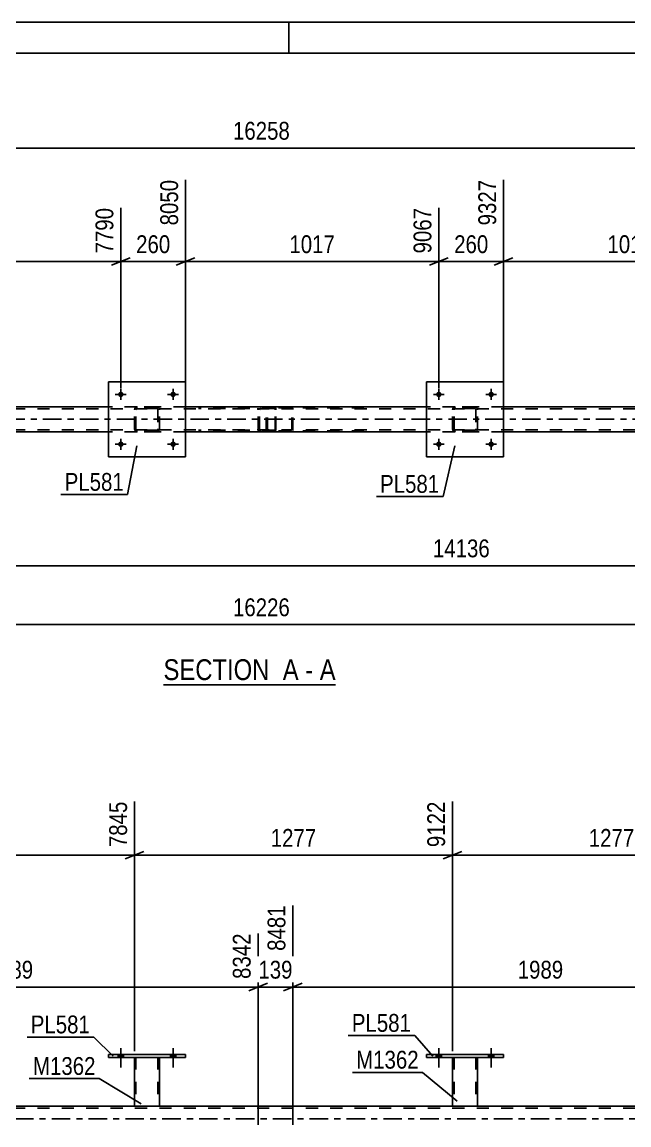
# Model space of a CAD drawing. Header units: millimetres. Extents: x -91 to 750, y -418 to 176.
# Drawn here: x 286.8 to 384.3, y -1 to 176.1 of the extents above; entities that cross this region are included whole.
import ezdxf

# ---------------------------------------------------------------- set-up
doc = ezdxf.new("R2010")
doc.units = ezdxf.units.MM
doc.linetypes.add('DXK_LINE_DOT2', pattern=[3.9198, 1.9599, -1.9599])
doc.linetypes.add('DXK_LINE_DOT3', pattern=[5.9187, 2.979, -0.9799, 0.9799, -0.9799])
doc.styles.add('Arial Narrow', font='ARIALN.TTF', dxfattribs={"height": 0.2})

# ---------------------------------------------------------------- blocks, each defined once
blk = doc.blocks.new('Unknown-814185736-1133')
at = {"color": 5, "linetype": 'Continuous'}
for p, q in [((749.66, 176.05), (-91.34, 176.05)), ((329.66, 171.05), (329.66, 176.05)), ((744.66, 171.05), (-86.34, 171.05))]:
    blk.add_line(p, q, dxfattribs=at)
blk = doc.blocks.new('Unknown-814185736-11 - 2658')
at = {"color": 6, "linetype": 'Continuous'}
blk.add_line((309.53, 69.67), (337.17, 69.67), dxfattribs=at)
at = {"color": 0, "linetype": 'Continuous'}
for points in [[(327.63, 70.42), (327.63, 73.92), (309.53, 73.92), (309.53, 70.42)], [(331.24, 70.42), (331.24, 73.92), (328.68, 73.92), (328.68, 70.42)], [(333.57, 70.42), (333.57, 73.92), (332.29, 73.92), (332.29, 70.42)], [(337.17, 70.42), (337.17, 73.92), (334.62, 73.92), (334.62, 70.42)]]:
    blk.add_wipeout(points, dxfattribs=at)
at = {"color": 7, "linetype": 'Continuous', "style": 'Arial Narrow'}
for s, p in [('SECTION ', (309.53, 70.42)), ('A', (328.68, 70.42)), ('A', (334.62, 70.42)), ('-', (332.29, 70.42))]:
    blk.add_text(s, height=3.34, dxfattribs=at).set_placement(p)
blk = doc.blocks.new('Part-814185736-2726 - 2658')
at = {"color": 2, "linetype": 'Continuous'}
for p, q in [((313.07, 118.28), (300.67, 118.28)), ((300.67, 118.28), (300.67, 106.28)), ((313.07, 106.28), (313.07, 118.28)), ((300.67, 106.28), (313.07, 106.28))]:
    blk.add_line(p, q, dxfattribs=at)
blk = doc.blocks.new('Bolt-814185736-2663 - 2658')
at = {"linetype": 'Continuous'}
for points in [[(303.11, 108.28, -1), (302.23, 108.28, -1)], [(311.51, 108.28, -1), (310.63, 108.28, -1)]]:
    blk.add_hatch(color=1, dxfattribs=at).paths.add_polyline_path(points)
at = {"color": 1, "linetype": 'Continuous'}
for p, q in [((301.79, 108.28), (303.55, 108.28)), ((302.67, 109.16), (302.67, 107.4)), ((310.19, 108.28), (311.95, 108.28)), ((311.07, 109.16), (311.07, 107.4))]:
    blk.add_line(p, q, dxfattribs=at)
blk = doc.blocks.new('Part-814185736-2808 - 2658')
at = {"color": 2, "linetype": 'Continuous'}
for p, q in [((364.15, 118.28), (351.75, 118.28)), ((351.75, 118.28), (351.75, 106.28)), ((364.15, 106.28), (364.15, 118.28)), ((351.75, 106.28), (364.15, 106.28))]:
    blk.add_line(p, q, dxfattribs=at)
blk = doc.blocks.new('Bolt-814185736-2664 - 2658')
at = {"linetype": 'Continuous'}
for points in [[(303.11, 116.28, -1), (302.23, 116.28, -1)], [(311.51, 116.28, -1), (310.63, 116.28, -1)]]:
    blk.add_hatch(color=1, dxfattribs=at).paths.add_polyline_path(points)
at = {"color": 1, "linetype": 'Continuous'}
for p, q in [((302.67, 117.16), (302.67, 115.4)), ((311.07, 117.16), (311.07, 115.4)), ((301.79, 116.28), (303.55, 116.28)), ((310.19, 116.28), (311.95, 116.28))]:
    blk.add_line(p, q, dxfattribs=at)
blk = doc.blocks.new('Part-814185736-2864 - 2658')
at = {"color": 7, "linetype": 'DXK_LINE_DOT2'}
for p, q in [((326.07, 114.09), (326.04, 113.96)), ((326.04, 110.6), (326.04, 113.96)), ((326.21, 113.96), (326.22, 114.03)), ((326.21, 110.6), (326.21, 113.96)), ((326.22, 114.03), (326.26, 114.08)), ((326.38, 114.28), (326.25, 114.26)), ((326.26, 114.08), (326.29, 114.1)), ((326.29, 114.1), (326.32, 114.11)), ((326.32, 114.11), (326.38, 114.12)), ((341.71, 114.28), (326.38, 114.28)), ((341.71, 114.12), (326.38, 114.12)), ((330.09, 114.26), (329.96, 114.28)), ((329.96, 114.12), (330.02, 114.11)), ((330.02, 114.11), (330.08, 114.08)), ((330.08, 114.08), (330.11, 114.03)), ((330.11, 114.03), (330.13, 113.96)), ((330.13, 110.6), (330.13, 113.96)), ((330.3, 113.96), (330.27, 114.09)), ((330.3, 110.6), (330.3, 113.96)), ((326.04, 110.6), (326.07, 110.48)), ((326.22, 110.54), (326.21, 110.6)), ((326.26, 110.49), (326.22, 110.54)), ((326.25, 110.31), (326.38, 110.28)), ((326.32, 110.46), (326.26, 110.49)), ((326.38, 110.44), (326.32, 110.46)), ((341.71, 110.44), (326.38, 110.44)), ((341.71, 110.28), (326.38, 110.28)), ((329.96, 110.44), (330.02, 110.46)), ((329.96, 110.28), (330.09, 110.31)), ((330.02, 110.46), (330.05, 110.47)), ((330.05, 110.47), (330.08, 110.49)), ((330.11, 110.54), (330.08, 110.49)), ((330.13, 110.6), (330.11, 110.54)), ((330.27, 110.48), (330.3, 110.6))]:
    blk.add_line(p, q, dxfattribs=at)
for centre, start, end in [((329.97, 113.95), 24.32, 69.2417), ((326.37, 110.62), 204.32, 249.2417)]:
    blk.add_arc(centre, 0.331, start, end, dxfattribs=at)
blk = doc.blocks.new('Bolt-814185736-2687 - 2658')
at = {"linetype": 'Continuous'}
for points in [[(354.19, 108.28, -1), (353.31, 108.28, -1)], [(362.59, 108.28, -1), (361.71, 108.28, -1)]]:
    blk.add_hatch(color=1, dxfattribs=at).paths.add_polyline_path(points)
at = {"color": 1, "linetype": 'Continuous'}
for p, q in [((352.87, 108.28), (354.63, 108.28)), ((353.75, 109.16), (353.75, 107.4)), ((361.27, 108.28), (363.03, 108.28)), ((362.15, 109.16), (362.15, 107.4))]:
    blk.add_line(p, q, dxfattribs=at)
blk = doc.blocks.new('Bolt-814185736-2688 - 2658')
at = {"linetype": 'Continuous'}
for points in [[(354.19, 116.28, -1), (353.31, 116.28, -1)], [(362.59, 116.28, -1), (361.71, 116.28, -1)]]:
    blk.add_hatch(color=1, dxfattribs=at).paths.add_polyline_path(points)
at = {"color": 1, "linetype": 'Continuous'}
for p, q in [((353.75, 117.16), (353.75, 115.4)), ((362.15, 117.16), (362.15, 115.4)), ((352.87, 116.28), (354.63, 116.28)), ((361.27, 116.28), (363.03, 116.28))]:
    blk.add_line(p, q, dxfattribs=at)
blk = doc.blocks.new('Part-814185736-2721 - 2658')
at = {"color": 7, "linetype": 'DXK_LINE_DOT2'}
for p, q in [((304.87, 113.8), (304.9, 113.99)), ((304.9, 113.99), (304.87, 113.8)), ((304.87, 110.76), (304.87, 113.8)), ((305.11, 113.8), (305.13, 113.89)), ((305.11, 110.76), (305.11, 113.8)), ((305.13, 113.89), (305.18, 113.97)), ((305.16, 114.25), (305.35, 114.28)), ((305.35, 114.28), (305.16, 114.25)), ((305.18, 113.97), (305.26, 114.02)), ((305.26, 114.02), (305.35, 114.04)), ((308.39, 114.28), (305.35, 114.28)), ((308.39, 114.04), (305.35, 114.04)), ((308.39, 114.28), (308.57, 114.25)), ((308.57, 114.25), (308.39, 114.28)), ((308.39, 114.04), (308.48, 114.02)), ((308.48, 114.02), (308.56, 113.97)), ((308.56, 113.97), (308.61, 113.89)), ((308.61, 113.89), (308.63, 113.8)), ((308.63, 113.8), (308.63, 110.76)), ((308.83, 113.99), (308.87, 113.8)), ((308.87, 113.8), (308.83, 113.99)), ((308.87, 110.76), (308.87, 113.8)), ((304.9, 110.58), (304.87, 110.76)), ((304.87, 110.76), (304.9, 110.58)), ((305.13, 110.67), (305.11, 110.76)), ((305.18, 110.59), (305.13, 110.67)), ((305.35, 110.28), (305.16, 110.32)), ((305.16, 110.32), (305.35, 110.28)), ((305.26, 110.54), (305.18, 110.59)), ((305.35, 110.52), (305.26, 110.54)), ((308.39, 110.52), (305.35, 110.52)), ((308.39, 110.28), (305.35, 110.28)), ((308.48, 110.54), (308.39, 110.52)), ((308.57, 110.32), (308.39, 110.28)), ((308.39, 110.28), (308.57, 110.32)), ((308.56, 110.59), (308.48, 110.54)), ((308.61, 110.67), (308.56, 110.59)), ((308.63, 110.76), (308.61, 110.67)), ((308.87, 110.76), (308.83, 110.58)), ((308.83, 110.58), (308.87, 110.76))]:
    blk.add_line(p, q, dxfattribs=at)
at = {"color": 7, "linetype": 'DXK_LINE_DOT3'}
blk.add_line((306.87, 112.28), (306.87, 112.28), dxfattribs=at)
at = {"color": 7, "linetype": 'DXK_LINE_DOT2'}
for centre, start, end in [((305.35, 113.8), 112.5, 157.5), ((305.35, 113.8), 112.5, 157.5), ((308.39, 113.8), 22.5, 67.5), ((308.39, 113.8), 22.5, 67.5), ((305.35, 110.76), 202.5, 247.5), ((305.35, 110.76), 202.5, 247.5), ((308.39, 110.76), 292.5, 337.5), ((308.39, 110.76), 292.5, 337.5)]:
    blk.add_arc(centre, 0.48, start, end, dxfattribs=at)
blk = doc.blocks.new('Part-814185736-2803 - 2658')
at = {"color": 7, "linetype": 'DXK_LINE_DOT2'}
for p, q in [((355.95, 113.8), (355.99, 113.99)), ((355.99, 113.99), (355.95, 113.8)), ((355.95, 110.76), (355.95, 113.8)), ((356.19, 113.8), (356.21, 113.89)), ((356.19, 110.76), (356.19, 113.8)), ((356.21, 113.89), (356.26, 113.97)), ((356.24, 114.25), (356.43, 114.28)), ((356.43, 114.28), (356.24, 114.25)), ((356.26, 113.97), (356.34, 114.02)), ((356.34, 114.02), (356.43, 114.04)), ((359.47, 114.28), (356.43, 114.28)), ((359.47, 114.04), (356.43, 114.04)), ((359.47, 114.28), (359.65, 114.25)), ((359.65, 114.25), (359.47, 114.28)), ((359.47, 114.04), (359.56, 114.02)), ((359.56, 114.02), (359.64, 113.97)), ((359.64, 113.97), (359.69, 113.89)), ((359.69, 113.89), (359.71, 113.8)), ((359.71, 113.8), (359.71, 110.76)), ((359.91, 113.99), (359.95, 113.8)), ((359.95, 113.8), (359.91, 113.99)), ((359.95, 110.76), (359.95, 113.8)), ((355.99, 110.58), (355.95, 110.76)), ((355.95, 110.76), (355.99, 110.58)), ((356.21, 110.67), (356.19, 110.76)), ((356.26, 110.59), (356.21, 110.67)), ((356.43, 110.28), (356.24, 110.32)), ((356.24, 110.32), (356.43, 110.28)), ((356.34, 110.54), (356.26, 110.59)), ((356.43, 110.52), (356.34, 110.54)), ((359.47, 110.52), (356.43, 110.52)), ((359.47, 110.28), (356.43, 110.28)), ((359.56, 110.54), (359.47, 110.52)), ((359.65, 110.32), (359.47, 110.28)), ((359.47, 110.28), (359.65, 110.32)), ((359.64, 110.59), (359.56, 110.54)), ((359.69, 110.67), (359.64, 110.59)), ((359.71, 110.76), (359.69, 110.67)), ((359.95, 110.76), (359.91, 110.58)), ((359.91, 110.58), (359.95, 110.76))]:
    blk.add_line(p, q, dxfattribs=at)
at = {"color": 7, "linetype": 'DXK_LINE_DOT3'}
blk.add_line((357.95, 112.28), (357.95, 112.28), dxfattribs=at)
at = {"color": 7, "linetype": 'DXK_LINE_DOT2'}
for centre, start, end in [((356.43, 113.8), 112.5, 157.5), ((356.43, 113.8), 112.5, 157.5), ((359.47, 113.8), 22.5, 67.5), ((359.47, 113.8), 22.5, 67.5), ((356.43, 110.76), 202.5, 247.5), ((356.43, 110.76), 202.5, 247.5), ((359.47, 110.76), 292.5, 337.5), ((359.47, 110.76), 292.5, 337.5)]:
    blk.add_arc(centre, 0.48, start, end, dxfattribs=at)
blk = doc.blocks.new('Part-814185736-2781 - 2658')
at = {"color": 7, "linetype": 'DXK_LINE_DOT2'}
for p, q in [((640.09, 113.96), (35.67, 113.96)), ((313.07, 114.28), (300.67, 114.28)), ((364.15, 114.28), (351.75, 114.28)), ((640.09, 110.6), (35.67, 110.6)), ((313.07, 110.28), (300.67, 110.28)), ((364.15, 110.28), (351.75, 110.28))]:
    blk.add_line(p, q, dxfattribs=at)
at = {"color": 2, "linetype": 'Continuous'}
for p, q in [((300.67, 114.28), (261.99, 114.28)), ((351.75, 114.28), (313.07, 114.28)), ((402.83, 114.28), (364.15, 114.28)), ((300.67, 110.28), (261.99, 110.28)), ((351.75, 110.28), (313.07, 110.28)), ((402.83, 110.28), (364.15, 110.28))]:
    blk.add_line(p, q, dxfattribs=at)
at = {"color": 7, "linetype": 'DXK_LINE_DOT3'}
blk.add_line((35.67, 112.28), (640.09, 112.28), dxfattribs=at)
blk = doc.blocks.new('Part-814185736-2961 - 2658')
at = {"color": 7, "linetype": 'DXK_LINE_DOT2'}
for p, q in [((327.32, 114.28), (315.16, 114.28)), ((327.32, 114.04), (315.16, 114.04)), ((324.74, 113.89), (324.72, 113.8)), ((324.72, 110.76), (324.72, 113.8)), ((324.76, 113.99), (324.74, 113.89)), ((324.97, 113.8), (324.99, 113.9)), ((324.97, 110.76), (324.97, 113.8)), ((324.99, 113.9), (325.05, 113.97)), ((325.23, 114.28), (325.03, 114.25)), ((325.05, 113.97), (325.13, 114.03)), ((325.13, 114.03), (325.23, 114.04)), ((326.04, 114.28), (326.04, 114.04)), ((327.42, 114.25), (327.32, 114.28)), ((327.32, 114.04), (327.37, 114.03)), ((327.37, 114.03), (327.41, 113.97)), ((327.41, 113.97), (327.44, 113.9)), ((327.51, 114.14), (327.42, 114.25)), ((327.44, 113.9), (327.45, 113.8)), ((327.45, 110.76), (327.45, 113.8)), ((327.57, 113.99), (327.51, 114.14)), ((327.59, 113.8), (327.57, 113.99)), ((327.59, 110.76), (327.59, 113.8)), ((327.32, 110.52), (315.16, 110.52)), ((327.32, 110.28), (315.16, 110.28)), ((324.72, 110.76), (324.74, 110.68)), ((324.74, 110.68), (324.76, 110.58)), ((324.99, 110.7), (324.97, 110.76)), ((324.99, 110.67), (324.99, 110.7)), ((325.05, 110.59), (324.99, 110.67)), ((325.03, 110.32), (325.23, 110.28)), ((325.13, 110.54), (325.05, 110.59)), ((325.23, 110.52), (325.13, 110.54)), ((326.04, 110.28), (326.04, 110.52)), ((327.37, 110.54), (327.32, 110.52)), ((327.32, 110.28), (327.42, 110.32)), ((327.41, 110.59), (327.37, 110.54)), ((327.41, 110.59), (327.43, 110.63)), ((327.42, 110.32), (327.51, 110.42)), ((327.43, 110.63), (327.44, 110.67)), ((327.44, 110.67), (327.45, 110.76)), ((327.51, 110.42), (327.52, 110.46)), ((327.52, 110.46), (327.57, 110.58)), ((327.57, 110.58), (327.59, 110.76))]:
    blk.add_line(p, q, dxfattribs=at)
blk.add_arc((325.21, 110.78), 0.492, 203.8494, 248.8059, dxfattribs=at)
blk = doc.blocks.new('Bolt-814185736-4129 - 3674')
at = {"linetype": 'Continuous'}
for points in [[(353.31, 9.84), (354.19, 9.84), (354.19, 10.32), (353.31, 10.32)], [(361.71, 9.84), (362.59, 9.84), (362.59, 10.32), (361.71, 10.32)]]:
    blk.add_hatch(color=1, dxfattribs=at).paths.add_polyline_path(points)
at = {"color": 1, "linetype": 'Continuous'}
for p, q in [((353.75, 11.32), (353.75, 8.2)), ((362.15, 11.32), (362.15, 8.2)), ((353.31, 10.32), (353.31, 9.84)), ((354.19, 10.32), (354.19, 9.84)), ((361.71, 10.32), (361.71, 9.84)), ((362.59, 10.32), (362.59, 9.84))]:
    blk.add_line(p, q, dxfattribs=at)
blk = doc.blocks.new('Bolt-814185736-4140 - 3674')
at = {"linetype": 'Continuous'}
for points in [[(302.23, 9.84), (303.11, 9.84), (303.11, 10.32), (302.23, 10.32)], [(310.63, 9.84), (311.51, 9.84), (311.51, 10.32), (310.63, 10.32)]]:
    blk.add_hatch(color=1, dxfattribs=at).paths.add_polyline_path(points)
at = {"color": 1, "linetype": 'Continuous'}
for p, q in [((302.67, 11.32), (302.67, 8.2)), ((311.07, 11.32), (311.07, 8.2)), ((302.23, 10.32), (302.23, 9.84)), ((303.11, 10.32), (303.11, 9.84)), ((310.63, 10.32), (310.63, 9.84)), ((311.51, 10.32), (311.51, 9.84))]:
    blk.add_line(p, q, dxfattribs=at)
blk = doc.blocks.new('Part-814185736-3885 - 3674')
at = {"color": 2, "linetype": 'Continuous'}
for p, q in [((304.87, 2), (257.79, 2)), ((355.95, 2), (308.87, 2)), ((407.03, 2), (359.95, 2))]:
    blk.add_line(p, q, dxfattribs=at)
at = {"color": 7, "linetype": 'DXK_LINE_DOT2'}
for p, q in [((308.87, 2), (304.87, 2)), ((359.95, 2), (355.95, 2)), ((640.09, 1.68), (25.23, 1.68))]:
    blk.add_line(p, q, dxfattribs=at)
at = {"color": 7, "linetype": 'DXK_LINE_DOT3'}
blk.add_line((25.23, 0), (640.09, 0), dxfattribs=at)
blk = doc.blocks.new('Part-814185736-3997 - 3674')
at = {"color": 2, "linetype": 'Continuous'}
for p, q in [((355.95, 9.84), (355.95, 2)), ((359.95, 9.84), (359.95, 2)), ((355.95, 2), (359.95, 2))]:
    blk.add_line(p, q, dxfattribs=at)
at = {"color": 7, "linetype": 'DXK_LINE_DOT2'}
for p, q in [((355.95, 9.84), (359.95, 9.84)), ((355.95, 9.84), (355.95, 9.84)), ((355.95, 9.84), (355.95, 9.84)), ((356.19, 9.84), (356.19, 2)), ((359.71, 9.84), (359.71, 2)), ((359.95, 9.84), (359.95, 9.84)), ((359.95, 9.84), (359.95, 9.84)), ((359.65, 2), (359.69, 2)), ((359.65, 2), (359.69, 2)), ((359.69, 2), (359.71, 2)), ((359.69, 2), (359.71, 2))]:
    blk.add_line(p, q, dxfattribs=at)
blk = doc.blocks.new('Part-814185736-4002 - 3674')
at = {"color": 2, "linetype": 'Continuous'}
for p, q in [((351.75, 10.32), (351.75, 9.84)), ((364.15, 10.32), (351.75, 10.32)), ((351.75, 9.84), (364.15, 9.84)), ((364.15, 9.84), (364.15, 10.32))]:
    blk.add_line(p, q, dxfattribs=at)
blk = doc.blocks.new('Part-814185736-4072 - 3674')
at = {"color": 2, "linetype": 'Continuous'}
for p, q in [((304.87, 9.84), (304.87, 2)), ((308.87, 9.84), (308.87, 2)), ((304.87, 2), (308.87, 2))]:
    blk.add_line(p, q, dxfattribs=at)
at = {"color": 7, "linetype": 'DXK_LINE_DOT2'}
for p, q in [((304.87, 9.84), (308.87, 9.84)), ((304.87, 9.84), (304.87, 9.84)), ((304.87, 9.84), (304.87, 9.84)), ((305.11, 9.84), (305.11, 2)), ((308.63, 9.84), (308.63, 2)), ((308.87, 9.84), (308.87, 9.84)), ((308.87, 9.84), (308.87, 9.84)), ((308.57, 2), (308.61, 2)), ((308.57, 2), (308.61, 2)), ((308.61, 2), (308.63, 2)), ((308.61, 2), (308.63, 2))]:
    blk.add_line(p, q, dxfattribs=at)
blk = doc.blocks.new('Part-814185736-4077 - 3674')
at = {"color": 2, "linetype": 'Continuous'}
for p, q in [((300.67, 10.32), (300.67, 9.84)), ((313.07, 10.32), (300.67, 10.32)), ((300.67, 9.84), (313.07, 9.84)), ((313.07, 9.84), (313.07, 10.32))]:
    blk.add_line(p, q, dxfattribs=at)
blk = doc.blocks.new('Bolt-814185736-4141 - 3674')
at = {"linetype": 'Continuous'}
for points in [[(302.23, 9.84), (303.11, 9.84), (303.11, 10.32), (302.23, 10.32)], [(310.63, 9.84), (311.51, 9.84), (311.51, 10.32), (310.63, 10.32)]]:
    blk.add_hatch(color=1, dxfattribs=at).paths.add_polyline_path(points)
at = {"color": 1, "linetype": 'Continuous'}
for p, q in [((302.67, 11.32), (302.67, 8.2)), ((311.07, 11.32), (311.07, 8.2)), ((302.23, 10.32), (302.23, 9.84)), ((303.11, 10.32), (303.11, 9.84)), ((310.63, 10.32), (310.63, 9.84)), ((311.51, 10.32), (311.51, 9.84))]:
    blk.add_line(p, q, dxfattribs=at)
blk = doc.blocks.new('Bolt-814185736-4128 - 3674')
at = {"linetype": 'Continuous'}
for points in [[(353.31, 9.84), (354.19, 9.84), (354.19, 10.32), (353.31, 10.32)], [(361.71, 9.84), (362.59, 9.84), (362.59, 10.32), (361.71, 10.32)]]:
    blk.add_hatch(color=1, dxfattribs=at).paths.add_polyline_path(points)
at = {"color": 1, "linetype": 'Continuous'}
for p, q in [((353.75, 11.32), (353.75, 8.2)), ((362.15, 11.32), (362.15, 8.2)), ((353.31, 10.32), (353.31, 9.84)), ((354.19, 10.32), (354.19, 9.84)), ((361.71, 10.32), (361.71, 9.84)), ((362.59, 10.32), (362.59, 9.84))]:
    blk.add_line(p, q, dxfattribs=at)
blk = doc.blocks.new('StraightDimension-814185736-3009 - 2658')
at = {"color": 7, "linetype": 'Continuous'}
blk.add_line((10.43, 79.32), (640.09, 79.32), dxfattribs=at)
at = {"color": 0}
blk.add_wipeout([(330.43, 80.07), (330.43, 84.27), (320.09, 84.27), (320.09, 80.07)], dxfattribs=at)
at = {"color": 3, "style": 'Arial Narrow'}
blk.add_text('16226', height=2.863, dxfattribs=at).set_placement((320.69, 80.67))
blk = doc.blocks.new('StraightDimension-814185736-3125 - 2658')
at = {"color": 7, "linetype": 'Continuous'}
blk.add_line((9.79, 155.82), (640.73, 155.82), dxfattribs=at)
at = {"color": 0}
blk.add_wipeout([(330.43, 156.57), (330.43, 160.77), (320.09, 160.77), (320.09, 156.57)], dxfattribs=at)
at = {"color": 3, "style": 'Arial Narrow'}
blk.add_text('16258', height=2.863, dxfattribs=at).set_placement((320.69, 157.17))
blk = doc.blocks.new('StraightDimension-814185736-3148 - 2658')
at = {"color": 7, "linetype": 'Continuous'}
blk.add_line((74.65, 88.78), (640.09, 88.78), dxfattribs=at)
at = {"color": 0}
blk.add_wipeout([(362.54, 89.53), (362.54, 93.73), (352.2, 93.73), (352.2, 89.53)], dxfattribs=at)
at = {"color": 3, "style": 'Arial Narrow'}
blk.add_text('14136', height=2.863, dxfattribs=at).set_placement((352.8, 90.13))
blk = doc.blocks.new('StraightDimension-814185736-3553 - 2658')
at = {"color": 7, "linetype": 'Continuous'}
for p, q in [((261.99, 115.28), (261.99, 150.73)), ((302.67, 117.28), (302.67, 146.23)), ((263.49, 138.21), (260.49, 137.01)), ((301.17, 137.01), (304.17, 138.21)), ((261.99, 137.61), (302.67, 137.61))]:
    blk.add_line(p, q, dxfattribs=at)
at = {"color": 0, "linetype": 'Continuous'}
blk.add_wipeout([(302.07, 146.83), (297.87, 146.83), (297.87, 138.31), (302.07, 138.31)], dxfattribs=at)
at = {"color": 0}
blk.add_wipeout([(286.58, 138.36), (286.58, 142.56), (278.07, 142.56), (278.07, 138.36)], dxfattribs=at)
at = {"color": 3, "linetype": 'Continuous', "style": 'Arial Narrow'}
blk.add_text('7790', height=2.863, rotation=90.0002, dxfattribs=at).set_placement((301.47, 138.91))
at = {"color": 3, "style": 'Arial Narrow'}
blk.add_text('1017', height=2.863, dxfattribs=at).set_placement((278.67, 138.96))
blk = doc.blocks.new('StraightDimension-814185736-3571 - 2658')
at = {"color": 7, "linetype": 'Continuous'}
for p, q in [((313.07, 115.28), (313.07, 150.73)), ((302.67, 117.28), (302.67, 146.23)), ((301.17, 137.01), (304.17, 138.21)), ((314.57, 138.21), (311.57, 137.01)), ((302.67, 137.61), (313.07, 137.61))]:
    blk.add_line(p, q, dxfattribs=at)
at = {"color": 0}
blk.add_wipeout([(311.21, 138.36), (311.21, 142.56), (304.53, 142.56), (304.53, 138.36)], dxfattribs=at)
at = {"color": 3, "style": 'Arial Narrow'}
blk.add_text('260', height=2.863, dxfattribs=at).set_placement((305.13, 138.96))
at = {"color": 0, "linetype": 'Continuous'}
blk.add_wipeout([(312.47, 151.33), (308.27, 151.33), (308.27, 142.81), (312.47, 142.81)], dxfattribs=at)
at = {"color": 3, "linetype": 'Continuous', "style": 'Arial Narrow'}
blk.add_text('8050', height=2.863, rotation=90.0002, dxfattribs=at).set_placement((311.87, 143.41))
blk = doc.blocks.new('StraightDimension-814185736-3589 - 2658')
at = {"color": 7, "linetype": 'Continuous'}
for p, q in [((313.07, 115.28), (313.07, 150.73)), ((353.75, 117.28), (353.75, 146.23)), ((314.57, 138.21), (311.57, 137.01)), ((352.25, 137.01), (355.25, 138.21)), ((313.07, 137.61), (353.75, 137.61))]:
    blk.add_line(p, q, dxfattribs=at)
at = {"color": 0, "linetype": 'Continuous'}
blk.add_wipeout([(353.15, 146.83), (348.95, 146.83), (348.95, 138.31), (353.15, 138.31)], dxfattribs=at)
at = {"color": 0}
blk.add_wipeout([(337.66, 138.36), (337.66, 142.56), (329.15, 142.56), (329.15, 138.36)], dxfattribs=at)
at = {"color": 3, "linetype": 'Continuous', "style": 'Arial Narrow'}
blk.add_text('9067', height=2.863, rotation=90.0002, dxfattribs=at).set_placement((352.55, 138.91))
at = {"color": 3, "style": 'Arial Narrow'}
blk.add_text('1017', height=2.863, dxfattribs=at).set_placement((329.75, 138.96))
blk = doc.blocks.new('StraightDimension-814185736-3607 - 2658')
at = {"color": 7, "linetype": 'Continuous'}
for p, q in [((364.15, 115.28), (364.15, 150.73)), ((353.75, 117.28), (353.75, 146.23)), ((352.25, 137.01), (355.25, 138.21)), ((365.65, 138.21), (362.65, 137.01)), ((353.75, 137.61), (364.15, 137.61))]:
    blk.add_line(p, q, dxfattribs=at)
at = {"color": 0}
blk.add_wipeout([(362.29, 138.36), (362.29, 142.56), (355.61, 142.56), (355.61, 138.36)], dxfattribs=at)
at = {"color": 3, "style": 'Arial Narrow'}
blk.add_text('260', height=2.863, dxfattribs=at).set_placement((356.21, 138.96))
at = {"color": 0, "linetype": 'Continuous'}
blk.add_wipeout([(363.55, 151.33), (359.35, 151.33), (359.35, 142.81), (363.55, 142.81)], dxfattribs=at)
at = {"color": 3, "linetype": 'Continuous', "style": 'Arial Narrow'}
blk.add_text('9327', height=2.863, rotation=90.0002, dxfattribs=at).set_placement((362.95, 143.41))
blk = doc.blocks.new('StraightDimension-814185736-3625 - 2658')
at = {"color": 7, "linetype": 'Continuous'}
for p, q in [((364.15, 115.28), (364.15, 150.73)), ((404.83, 117.28), (404.83, 148.05)), ((365.65, 138.21), (362.65, 137.01)), ((403.33, 137.01), (406.33, 138.21)), ((364.15, 137.61), (404.83, 137.61))]:
    blk.add_line(p, q, dxfattribs=at)
at = {"color": 0, "linetype": 'Continuous'}
blk.add_wipeout([(404.23, 148.65), (400.03, 148.65), (400.03, 138.31), (404.23, 138.31)], dxfattribs=at)
at = {"color": 0}
blk.add_wipeout([(388.75, 138.36), (388.75, 142.56), (380.23, 142.56), (380.23, 138.36)], dxfattribs=at)
at = {"color": 3, "linetype": 'Continuous', "style": 'Arial Narrow'}
blk.add_text('10344', height=2.863, rotation=90.0002, dxfattribs=at).set_placement((403.63, 138.91))
at = {"color": 3, "style": 'Arial Narrow'}
blk.add_text('1017', height=2.863, dxfattribs=at).set_placement((380.83, 138.96))
blk = doc.blocks.new('StraightDimension-814185736-8390 - 3674')
at = {"color": 7, "linetype": 'Continuous'}
for p, q in [((245.16, -1), (245.16, 34.25)), ((324.72, -1), (324.72, 29.75)), ((246.66, 21.74), (243.66, 20.54)), ((323.22, 20.54), (326.22, 21.74)), ((245.16, 21.14), (324.72, 21.14))]:
    blk.add_line(p, q, dxfattribs=at)
at = {"color": 0, "linetype": 'Continuous'}
blk.add_wipeout([(324.12, 30.35), (319.92, 30.35), (319.92, 21.84), (324.12, 21.84)], dxfattribs=at)
at = {"color": 0}
blk.add_wipeout([(289.2, 21.89), (289.2, 26.09), (280.69, 26.09), (280.69, 21.89)], dxfattribs=at)
at = {"color": 3, "linetype": 'Continuous', "style": 'Arial Narrow'}
blk.add_text('8342', height=2.863, rotation=90.0002, dxfattribs=at).set_placement((323.52, 22.44))
at = {"color": 3, "style": 'Arial Narrow'}
blk.add_text('1989', height=2.863, dxfattribs=at).set_placement((281.29, 22.49))
blk = doc.blocks.new('StraightDimension-814185736-5124 - 3674')
at = {"color": 7, "linetype": 'Continuous'}
for p, q in [((253.79, 10.84), (253.79, 50.91)), ((304.87, 10.84), (304.87, 50.91)), ((255.29, 42.9), (252.29, 41.7)), ((303.37, 41.7), (306.37, 42.9)), ((253.79, 42.3), (304.87, 42.3))]:
    blk.add_line(p, q, dxfattribs=at)
at = {"color": 0, "linetype": 'Continuous'}
blk.add_wipeout([(304.27, 51.51), (300.07, 51.51), (300.07, 43), (304.27, 43)], dxfattribs=at)
at = {"color": 0}
blk.add_wipeout([(283.58, 43.05), (283.58, 47.25), (275.07, 47.25), (275.07, 43.05)], dxfattribs=at)
at = {"color": 3, "linetype": 'Continuous', "style": 'Arial Narrow'}
blk.add_text('7845', height=2.863, rotation=90.0002, dxfattribs=at).set_placement((303.67, 43.6))
at = {"color": 3, "style": 'Arial Narrow'}
blk.add_text('1277', height=2.863, dxfattribs=at).set_placement((275.67, 43.65))
blk = doc.blocks.new('StraightDimension-814185736-5134 - 3674')
at = {"color": 7, "linetype": 'Continuous'}
for p, q in [((304.87, 10.84), (304.87, 50.91)), ((355.95, 10.84), (355.95, 50.91)), ((306.37, 42.9), (303.37, 41.7)), ((354.45, 41.7), (357.45, 42.9)), ((304.87, 42.3), (355.95, 42.3))]:
    blk.add_line(p, q, dxfattribs=at)
at = {"color": 0, "linetype": 'Continuous'}
blk.add_wipeout([(355.35, 51.51), (351.15, 51.51), (351.15, 43), (355.35, 43)], dxfattribs=at)
at = {"color": 0}
blk.add_wipeout([(334.66, 43.05), (334.66, 47.25), (326.15, 47.25), (326.15, 43.05)], dxfattribs=at)
at = {"color": 3, "linetype": 'Continuous', "style": 'Arial Narrow'}
blk.add_text('9122', height=2.863, rotation=90.0002, dxfattribs=at).set_placement((354.75, 43.6))
at = {"color": 3, "style": 'Arial Narrow'}
blk.add_text('1277', height=2.863, dxfattribs=at).set_placement((326.75, 43.65))
blk = doc.blocks.new('StraightDimension-814185736-5144 - 3674')
at = {"color": 7, "linetype": 'Continuous'}
for p, q in [((407.03, 10.84), (407.03, 52.74)), ((355.95, 10.84), (355.95, 50.91)), ((357.45, 42.9), (354.45, 41.7)), ((405.53, 41.7), (408.53, 42.9)), ((355.95, 42.3), (407.03, 42.3))]:
    blk.add_line(p, q, dxfattribs=at)
at = {"color": 0, "linetype": 'Continuous'}
blk.add_wipeout([(406.43, 53.34), (402.23, 53.34), (402.23, 43), (406.43, 43)], dxfattribs=at)
at = {"color": 0}
blk.add_wipeout([(385.75, 43.05), (385.75, 47.25), (377.23, 47.25), (377.23, 43.05)], dxfattribs=at)
at = {"color": 3, "linetype": 'Continuous', "style": 'Arial Narrow'}
blk.add_text('10399', height=2.863, rotation=90.0002, dxfattribs=at).set_placement((405.83, 43.6))
at = {"color": 3, "style": 'Arial Narrow'}
blk.add_text('1277', height=2.863, dxfattribs=at).set_placement((377.83, 43.65))
blk = doc.blocks.new('StraightDimension-814185736-8388 - 3674')
at = {"color": 7, "linetype": 'Continuous'}
for p, q in [((330.3, -1), (330.3, 34.25)), ((409.86, -1), (409.86, 31.58)), ((331.8, 21.74), (328.8, 20.54)), ((408.36, 20.54), (411.36, 21.74)), ((330.3, 21.14), (409.86, 21.14))]:
    blk.add_line(p, q, dxfattribs=at)
at = {"color": 0, "linetype": 'Continuous'}
blk.add_wipeout([(409.26, 32.18), (405.06, 32.18), (405.06, 21.84), (409.26, 21.84)], dxfattribs=at)
at = {"color": 0}
blk.add_wipeout([(374.33, 21.89), (374.33, 26.09), (365.82, 26.09), (365.82, 21.89)], dxfattribs=at)
at = {"color": 3, "linetype": 'Continuous', "style": 'Arial Narrow'}
blk.add_text('10470', height=2.863, rotation=90.0002, dxfattribs=at).set_placement((408.66, 22.44))
at = {"color": 3, "style": 'Arial Narrow'}
blk.add_text('1989', height=2.863, dxfattribs=at).set_placement((366.42, 22.49))
blk = doc.blocks.new('StraightDimension-814185736-8389 - 3674')
at = {"color": 7, "linetype": 'Continuous'}
for p, q in [((330.3, -1), (330.3, 34.25)), ((324.72, -1), (324.72, 29.75)), ((323.22, 20.54), (326.22, 21.74)), ((331.8, 21.74), (328.8, 20.54)), ((324.72, 21.14), (330.3, 21.14))]:
    blk.add_line(p, q, dxfattribs=at)
at = {"color": 0}
blk.add_wipeout([(330.85, 21.89), (330.85, 26.09), (324.17, 26.09), (324.17, 21.89)], dxfattribs=at)
at = {"color": 3, "style": 'Arial Narrow'}
blk.add_text('139', height=2.863, dxfattribs=at).set_placement((324.77, 22.49))
at = {"color": 0, "linetype": 'Continuous'}
blk.add_wipeout([(329.7, 34.85), (325.5, 34.85), (325.5, 26.34), (329.7, 26.34)], dxfattribs=at)
at = {"color": 3, "linetype": 'Continuous', "style": 'Arial Narrow'}
blk.add_text('8481', height=2.863, rotation=90.0002, dxfattribs=at).set_placement((329.1, 26.94))
blk = doc.blocks.new('Mark-814185736-2804 - 2658')
at = {"color": 0}
blk.add_wipeout([(353.82, 100.48), (353.82, 103.48), (344.31, 103.48), (344.31, 100.48)], dxfattribs=at)
blk.add_wipeout([(353.82, 100.48), (353.82, 103.48), (344.31, 103.48), (344.31, 100.48)], dxfattribs=at)
at = {"color": 30, "linetype": 'Continuous'}
for p in [(356.34, 108), (343.71, 99.88)]:
    blk.add_line(p, (354.42, 99.88), dxfattribs=at)
at = {"color": 3, "style": 'Arial Narrow'}
blk.add_text('PL581', height=2.863, dxfattribs=at).set_placement((344.31, 100.48))
blk = doc.blocks.new('Mark-814185736-2722 - 2658')
at = {"color": 0}
blk.add_wipeout([(303.17, 100.8), (303.17, 103.8), (293.66, 103.8), (293.66, 100.8)], dxfattribs=at)
blk.add_wipeout([(303.17, 100.8), (303.17, 103.8), (293.66, 103.8), (293.66, 100.8)], dxfattribs=at)
at = {"color": 30, "linetype": 'Continuous'}
for p in [(305.26, 108), (293.06, 100.2)]:
    blk.add_line(p, (303.77, 100.2), dxfattribs=at)
at = {"color": 3, "style": 'Arial Narrow'}
blk.add_text('PL581', height=2.863, dxfattribs=at).set_placement((293.66, 100.8))
blk = doc.blocks.new('Mark-814185736-4073 - 3674')
at = {"color": 0}
blk.add_wipeout([(297.72, 13.7), (297.72, 16.7), (288.21, 16.7), (288.21, 13.7)], dxfattribs=at)
blk.add_wipeout([(297.72, 13.7), (297.72, 16.7), (288.21, 16.7), (288.21, 13.7)], dxfattribs=at)
at = {"color": 30, "linetype": 'Continuous'}
for p in [(287.61, 13.1), (301.44, 10.02)]:
    blk.add_line(p, (298.32, 13.1), dxfattribs=at)
at = {"color": 3, "style": 'Arial Narrow'}
blk.add_text('PL581', height=2.863, dxfattribs=at).set_placement((288.21, 13.7))
blk = doc.blocks.new('Mark-814185736-3993 - 3674')
at = {"color": 0}
blk.add_wipeout([(350.52, 8.04), (350.52, 11.04), (340.47, 11.04), (340.47, 8.04)], dxfattribs=at)
blk.add_wipeout([(350.52, 8.04), (350.52, 11.04), (340.47, 11.04), (340.47, 8.04)], dxfattribs=at)
at = {"color": 30, "linetype": 'Continuous'}
for p in [(339.87, 7.44), (356.71, 2.83)]:
    blk.add_line(p, (351.12, 7.44), dxfattribs=at)
at = {"color": 3, "style": 'Arial Narrow'}
blk.add_text('M1362', height=2.863, dxfattribs=at).set_placement((340.47, 8.04))
blk = doc.blocks.new('Mark-814185736-3998 - 3674')
at = {"color": 0}
blk.add_wipeout([(349.29, 13.95), (349.29, 16.95), (339.78, 16.95), (339.78, 13.95)], dxfattribs=at)
blk.add_wipeout([(349.29, 13.95), (349.29, 16.95), (339.78, 16.95), (339.78, 13.95)], dxfattribs=at)
at = {"color": 30, "linetype": 'Continuous'}
for p in [(339.18, 13.35), (352.77, 10.06)]:
    blk.add_line(p, (349.89, 13.35), dxfattribs=at)
at = {"color": 3, "style": 'Arial Narrow'}
blk.add_text('PL581', height=2.863, dxfattribs=at).set_placement((339.78, 13.95))
blk = doc.blocks.new('Mark-814185736-4068 - 3674')
at = {"color": 0}
blk.add_wipeout([(298.62, 7.03), (298.62, 10.03), (288.57, 10.03), (288.57, 7.03)], dxfattribs=at)
blk.add_wipeout([(298.62, 7.03), (298.62, 10.03), (288.57, 10.03), (288.57, 7.03)], dxfattribs=at)
at = {"color": 30, "linetype": 'Continuous'}
for p in [(287.97, 6.43), (305.95, 2.41)]:
    blk.add_line(p, (299.22, 6.43), dxfattribs=at)
at = {"color": 3, "style": 'Arial Narrow'}
blk.add_text('M1362', height=2.863, dxfattribs=at).set_placement((288.57, 7.03))

msp = doc.modelspace()

# ---------------------------------------------------------------- block references
for name in ['Unknown-814185736-1133', 'Part-814185736-2726 - 2658', 'Bolt-814185736-2664 - 2658', 'Part-814185736-2808 - 2658', 'Bolt-814185736-2688 - 2658', 'Part-814185736-2781 - 2658', 'Part-814185736-2721 - 2658', 'Part-814185736-2961 - 2658', 'Part-814185736-2864 - 2658', 'Part-814185736-2803 - 2658', 'Bolt-814185736-2663 - 2658', 'Bolt-814185736-2687 - 2658', 'Bolt-814185736-4140 - 3674', 'Bolt-814185736-4141 - 3674', 'Bolt-814185736-4129 - 3674', 'Bolt-814185736-4128 - 3674', 'Part-814185736-4077 - 3674', 'Part-814185736-4072 - 3674', 'Part-814185736-4002 - 3674', 'Part-814185736-3997 - 3674', 'Part-814185736-3885 - 3674']:
    msp.add_blockref(name, (0, 0))

# ---------------------------------------------------------------- next in the draw order: block references
for name in ['StraightDimension-814185736-3125 - 2658', 'StraightDimension-814185736-3009 - 2658', 'Unknown-814185736-11 - 2658', 'StraightDimension-814185736-8390 - 3674']:
    msp.add_blockref(name, (0, 0))

# ---------------------------------------------------------------- next in the draw order: block references
for name in ['StraightDimension-814185736-3553 - 2658', 'StraightDimension-814185736-3148 - 2658', 'StraightDimension-814185736-5124 - 3674']:
    msp.add_blockref(name, (0, 0))

# ---------------------------------------------------------------- next in the draw order: block references
for name in ['StraightDimension-814185736-3571 - 2658', 'Mark-814185736-2722 - 2658', 'Mark-814185736-2804 - 2658', 'StraightDimension-814185736-5134 - 3674', 'Mark-814185736-4073 - 3674']:
    msp.add_blockref(name, (0, 0))

# ---------------------------------------------------------------- next in the draw order: block references
for name in ['StraightDimension-814185736-3589 - 2658', 'StraightDimension-814185736-5144 - 3674', 'Mark-814185736-4068 - 3674']:
    msp.add_blockref(name, (0, 0))

# ---------------------------------------------------------------- next in the draw order: block references
for name in ['StraightDimension-814185736-3607 - 2658', 'StraightDimension-814185736-8388 - 3674']:
    msp.add_blockref(name, (0, 0))

# ---------------------------------------------------------------- next in the draw order: block references
for name in ['StraightDimension-814185736-3625 - 2658', 'StraightDimension-814185736-8389 - 3674', 'Mark-814185736-3993 - 3674']:
    msp.add_blockref(name, (0, 0))

# ---------------------------------------------------------------- next in the draw order: block references
msp.add_blockref('Mark-814185736-3998 - 3674', (0, 0))

doc.saveas('drawing.dxf')
